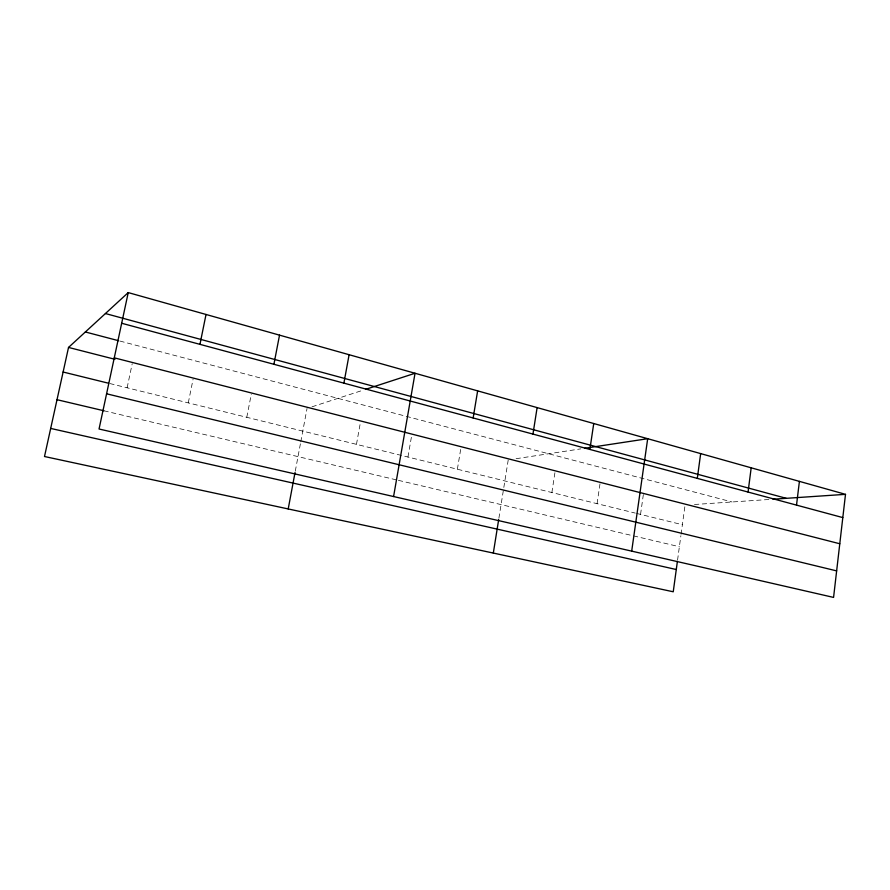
<?xml version="1.0" encoding="UTF-8"?>
<svg xmlns="http://www.w3.org/2000/svg" width="890" height="890" viewBox="0 0 890 890"><rect width="100%" height="100%" fill="white"/><g stroke="black" fill="none" stroke-linecap="round" stroke-linejoin="round"><path stroke-width="0.67" stroke-dasharray="4.45 3.34" d="M677.557 560.133L680.883 535.713M681.073 534.345L685.055 505.131M640.544 514.398L643.37 494.473M597.068 503.673L600.06 483.392M551.878 492.537L555.048 471.878M498.901 518.225L508.234 459.907M457.371 469.23L460.942 447.803M407.954 457.048L411.725 435.221M356.467 444.355L360.472 422.105M295.28 471.177L300.52 443.198M300.776 441.852L307.039 408.443M246.775 417.31L251.292 394.181M188.28 402.881L193.063 379.285M127.114 387.795L132.21 363.721M312.023 406.808L361.774 390.61M516.078 458.706L580.859 448.86M694.467 504.497L768.982 499.49M103.952 410.78L397.062 480.022M398.397 480.344L679.381 546.716M109.782 383.523L635.271 513.096M636.584 513.419L682.385 524.711M119.894 341.048L732.058 501.971"/><path stroke-width="1.33" d="M845.5 494.339L833.574 597.413L99.046 429.013L128.238 292.588L845.5 494.339L772.965 499.223M796.517 505.12L799.409 481.379M748.067 492.059L751.182 467.806M697.315 478.386L700.664 453.6M677.379 561.468L673.24 591.783L44.5 456.514L68.53 347.434L128.238 292.588M631.689 551.133L647.686 438.703L584.897 448.249M589.87 449.428L593.741 423.529M532.954 434.098L537.126 407.598M493.316 553.068L498.678 519.582M473.146 417.977L477.641 390.866M393.58 496.542L415.04 373.266L365.545 389.386M343.896 383.145L349.103 354.709M288.204 508.947L295.035 472.501M273.909 364.277L279.527 335.141M199.961 344.352L206.024 314.47M50.686 428.424L676.278 569.522M57.016 399.699L103.952 410.78M106.589 393.792L836.644 570.89M63.112 372.02L108.447 383.201M68.53 347.434L114.966 359.304M114.287 357.836L839.782 543.757M85.362 331.97L118.57 340.703M121.685 323.259L842.808 517.591M105.432 313.536L786.248 498.322"/></g></svg>
